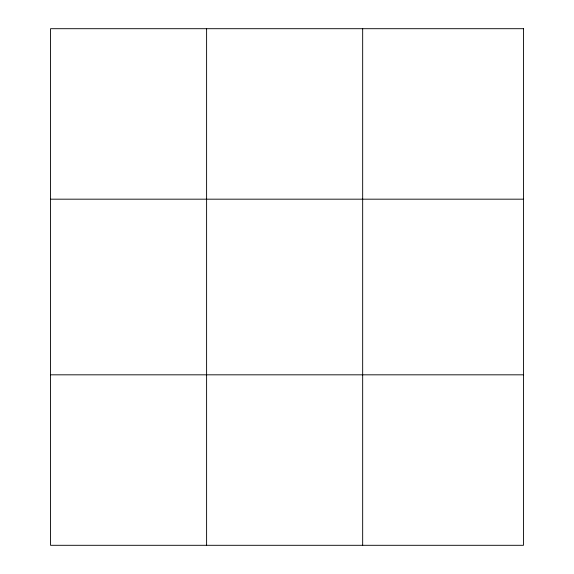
<?xml version="1.0" encoding="UTF-8"?>
<svg xmlns="http://www.w3.org/2000/svg" width="574" height="574" viewBox="0 0 574 574"><rect width="100%" height="100%" fill="white"/><g stroke="black" fill="none" stroke-linecap="round" stroke-linejoin="round"><path stroke-width="0.86" d="M206.604 545.3L206.604 28.7M362.668 545.3L362.668 28.7M50.541 199.178L523.459 199.178M50.541 374.822L523.459 374.822M523.459 28.7L523.459 545.3L50.541 545.3L50.541 28.7L523.459 28.7"/></g></svg>
